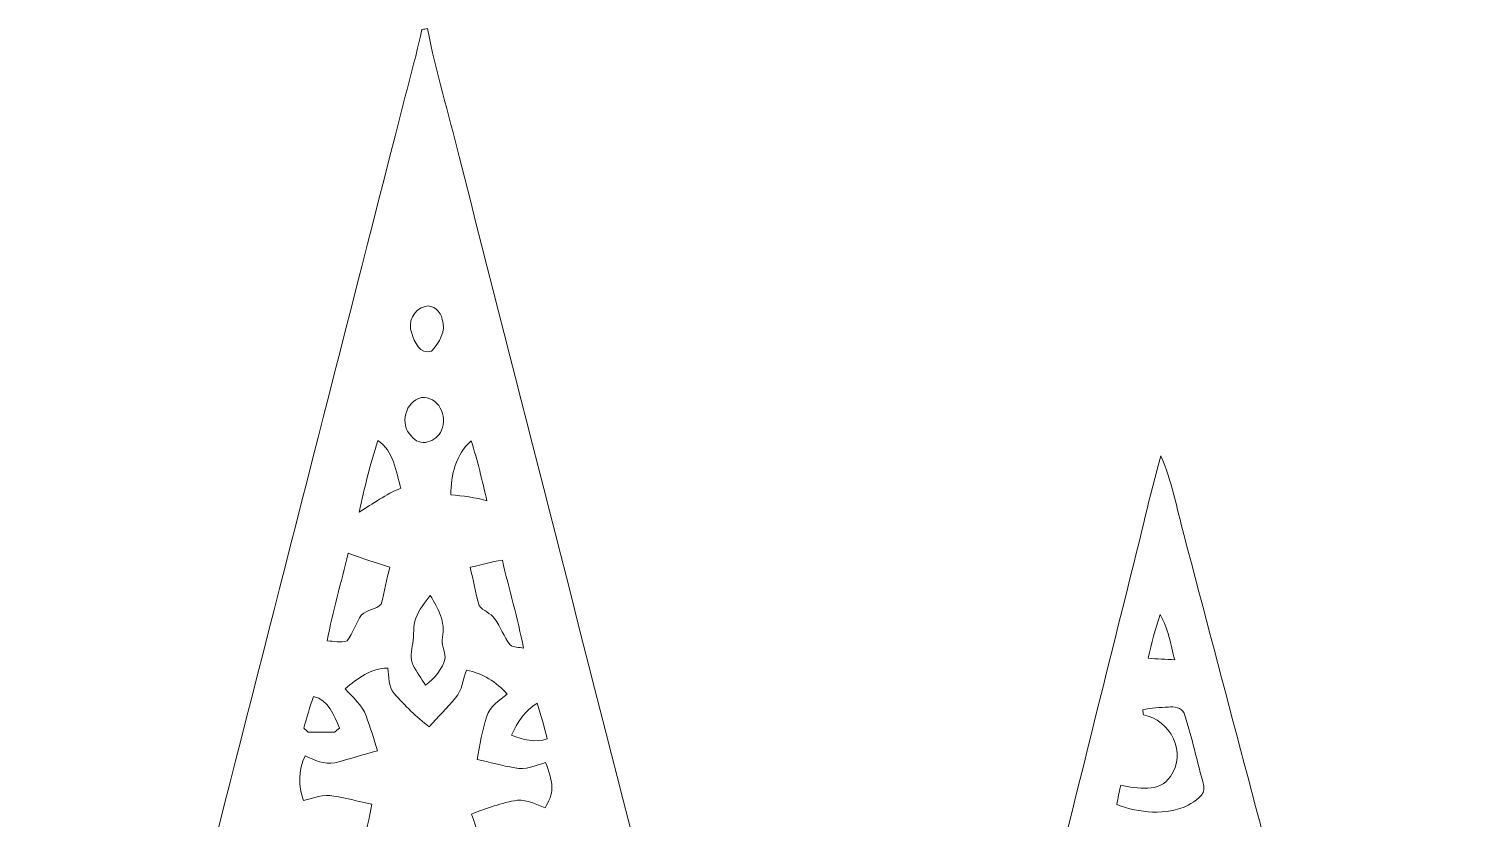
# Model space of a CAD drawing. Header units: centimetres. Extents: x -13.8 to 13.8, y -15.8 to 15.8.
# Drawn here: x -13.82 to 13.82, y 0.51 to 15.81 of the extents above; entities that cross this region are included whole.
import ezdxf

# ---------------------------------------------------------------- set-up
doc = ezdxf.new("R2010")
doc.units = ezdxf.units.CM
doc.header["$MEASUREMENT"] = 0
doc.layers.add('Layer 1', color=7, linetype='Continuous')

msp = doc.modelspace()

# ---------------------------------------------------------------- linework, layer by layer
at = {"layer": 'Layer 1', "color": 251, "lineweight": 9}
for points, knots in [([(-6.20995, 15.78736), (-6.17432, 15.79407), (-6.13833, 15.80042), (-6.10235, 15.80677), (-6.10235, 15.80677), (-5.94289, 14.9728), (-5.69313, 14.15929), (-5.4924, 13.3345), (-5.4924, 13.3345), (-3.16547, 4.19015), (-0.82444, -4.95139), (1.4979, -14.09645), (1.4979, -14.09645), (0.83785, -14.11868), (0.1771, -14.10245), (-0.4826, -14.13561), (-0.4826, -14.13561), (-1.8422, -14.16736), (-3.20287, -14.12609), (-4.56247, -14.15748), (-4.56247, -14.15748), (-4.57835, -14.70252), (-4.56953, -15.24827), (-4.58505, -15.79367), (-4.58505, -15.79367), (-5.63562, -15.81201), (-6.68655, -15.80919), (-7.73747, -15.79684), (-7.73747, -15.79684), (-7.75335, -15.26309), (-7.74947, -14.72898), (-7.7477, -14.19558), (-7.7477, -14.19558), (-7.80697, -14.18676), (-7.86588, -14.17759), (-7.9255, -14.17406), (-7.9255, -14.17406), (-9.89012, -14.17971), (-11.85545, -14.19735), (-13.82007, -14.16771), (-13.82007, -14.16771), (-13.74493, -13.75637), (-13.6331, -13.3528), (-13.53573, -12.94675), (-13.53573, -12.94675), (-11.27231, -4.05393), (-8.99548, 4.83538), (-6.73029, 13.72785), (-6.73029, 13.72785), (-6.56696, 14.41682), (-6.36058, 15.09521), (-6.20995, 15.78736), (-6.20995, 15.78736), (-6.20995, 15.78736), (-6.20995, 15.78736), (-6.20995, 15.78736)], [0, 0, 0, 0, 0.06666667, 0.06666667, 0.06666667, 0.06666667, 0.13333333, 0.13333333, 0.13333333, 0.13333333, 0.2, 0.2, 0.2, 0.2, 0.26666667, 0.26666667, 0.26666667, 0.26666667, 0.33333333, 0.33333333, 0.33333333, 0.33333333, 0.4, 0.4, 0.4, 0.4, 0.46666667, 0.46666667, 0.46666667, 0.46666667, 0.53333333, 0.53333333, 0.53333333, 0.53333333, 0.6, 0.6, 0.6, 0.6, 0.66666667, 0.66666667, 0.66666667, 0.66666667, 0.73333333, 0.73333333, 0.73333333, 0.73333333, 0.8, 0.8, 0.8, 0.8, 0.86666667, 0.86666667, 0.86666667, 0.86666667, 1, 1, 1, 1]), ([(-6.14997, 10.43255), (-6.37046, 10.38845), (-6.49428, 10.11575), (-6.40821, 9.91325), (-6.40821, 9.91325), (-6.35847, 9.75098), (-6.24522, 9.49203), (-6.02862, 9.5633), (-6.02862, 9.5633), (-5.87516, 9.72241), (-5.73863, 9.957), (-5.81801, 10.18384), (-5.81801, 10.18384), (-5.85047, 10.32883), (-5.99087, 10.47347), (-6.14997, 10.43255), (-6.14997, 10.43255), (-6.14997, 10.43255), (-6.14997, 10.43255), (-6.14997, 10.43255)], [0, 0, 0, 0, 0.16666667, 0.16666667, 0.16666667, 0.16666667, 0.33333333, 0.33333333, 0.33333333, 0.33333333, 0.5, 0.5, 0.5, 0.5, 0.66666667, 0.66666667, 0.66666667, 0.66666667, 1, 1, 1, 1]), ([(-6.22053, 8.66653), (-6.53027, 8.59669), (-6.65268, 8.14479), (-6.41738, 7.92818), (-6.41738, 7.92818), (-6.2618, 7.69923), (-5.92525, 7.80118), (-5.83424, 8.03613), (-5.83424, 8.03613), (-5.69736, 8.29965), (-5.90232, 8.70675), (-6.22053, 8.66653), (-6.22053, 8.66653), (-6.22053, 8.66653), (-6.22053, 8.66653), (-6.22053, 8.66653)], [0, 0, 0, 0, 0.2, 0.2, 0.2, 0.2, 0.4, 0.4, 0.4, 0.4, 0.6, 0.6, 0.6, 0.6, 1, 1, 1, 1]), ([(-7.06684, 7.83575), (-7.20619, 7.38067), (-7.32896, 6.91924), (-7.42244, 6.4518), (-7.42244, 6.4518), (-7.15857, 6.61373), (-6.90845, 6.79823), (-6.61882, 6.9143), (-6.61882, 6.9143), (-6.71371, 7.24167), (-6.75252, 7.63502), (-7.06684, 7.83575), (-7.06684, 7.83575), (-7.06684, 7.83575), (-7.06684, 7.83575), (-7.06684, 7.83575)], [0, 0, 0, 0, 0.2, 0.2, 0.2, 0.2, 0.4, 0.4, 0.4, 0.4, 0.6, 0.6, 0.6, 0.6, 1, 1, 1, 1]), ([(-5.65397, 6.7873), (-5.41831, 6.7626), (-5.18019, 6.73861), (-4.95265, 6.66876), (-4.95265, 6.66876), (-5.04613, 7.05752), (-5.13362, 7.44875), (-5.25745, 7.82905), (-5.25745, 7.82905), (-5.55378, 7.57293), (-5.65044, 7.16406), (-5.65397, 6.7873), (-5.65397, 6.7873), (-5.65397, 6.7873), (-5.65397, 6.7873), (-5.65397, 6.7873)], [0, 0, 0, 0, 0.2, 0.2, 0.2, 0.2, 0.4, 0.4, 0.4, 0.4, 0.6, 0.6, 0.6, 0.6, 1, 1, 1, 1]), ([(8.08461, 7.54118), (8.29098, 7.05223), (8.39258, 6.52765), (8.52876, 6.01683), (8.52876, 6.01683), (10.08557, 0.10639), (11.64555, -5.80265), (13.202, -11.71309), (13.202, -11.71309), (13.39674, -12.52624), (13.65568, -13.32352), (13.82007, -14.14408), (13.82007, -14.14408), (12.50209, -14.15466), (11.18412, -14.13385), (9.86649, -14.15572), (9.86649, -14.15572), (9.85026, -14.70147), (9.85908, -15.24757), (9.84356, -15.79367), (9.84356, -15.79367), (8.79299, -15.81201), (7.74171, -15.80919), (6.69114, -15.79684), (6.69114, -15.79684), (6.67526, -15.25533), (6.6802, -14.71346), (6.67808, -14.17195), (6.67808, -14.17195), (5.35023, -14.10774), (4.02026, -14.1783), (2.6917, -14.13173), (2.6917, -14.13173), (4.28413, -7.69071), (5.89033, -1.25321), (7.49124, 5.18569), (7.49124, 5.18569), (7.69303, 5.96991), (7.86165, 6.7626), (8.08461, 7.54118), (8.08461, 7.54118), (8.08461, 7.54118), (8.08461, 7.54118), (8.08461, 7.54118)], [0, 0, 0, 0, 0.08333333, 0.08333333, 0.08333333, 0.08333333, 0.16666667, 0.16666667, 0.16666667, 0.16666667, 0.25, 0.25, 0.25, 0.25, 0.33333333, 0.33333333, 0.33333333, 0.33333333, 0.41666667, 0.41666667, 0.41666667, 0.41666667, 0.5, 0.5, 0.5, 0.5, 0.58333333, 0.58333333, 0.58333333, 0.58333333, 0.66666667, 0.66666667, 0.66666667, 0.66666667, 0.75, 0.75, 0.75, 0.75, 0.83333333, 0.83333333, 0.83333333, 0.83333333, 1, 1, 1, 1]), ([(-7.63693, 5.65629), (-7.76993, 5.09008), (-7.94032, 4.53234), (-8.04368, 3.95978), (-8.04368, 3.95978), (-7.91563, 3.95273), (-7.78228, 3.92168), (-7.65739, 3.9619), (-7.65739, 3.9619), (-7.54486, 4.11712), (-7.48841, 4.30621), (-7.37764, 4.46319), (-7.37764, 4.46319), (-7.27181, 4.56762), (-7.0933, 4.55951), (-6.99629, 4.67204), (-6.99629, 4.67204), (-6.93349, 4.90875), (-6.89433, 5.15147), (-6.83119, 5.38818), (-6.83119, 5.38818), (-7.10388, 5.46544), (-7.37129, 5.55822), (-7.63693, 5.65629), (-7.63693, 5.65629), (-7.63693, 5.65629), (-7.63693, 5.65629), (-7.63693, 5.65629)], [0, 0, 0, 0, 0.125, 0.125, 0.125, 0.125, 0.25, 0.25, 0.25, 0.25, 0.375, 0.375, 0.375, 0.375, 0.5, 0.5, 0.5, 0.5, 0.625, 0.625, 0.625, 0.625, 0.75, 0.75, 0.75, 0.75, 1, 1, 1, 1]), ([(-5.28002, 5.38395), (-5.21582, 5.13877), (-5.17313, 4.88865), (-5.10575, 4.64417), (-5.10575, 4.64417), (-5.02638, 4.53834), (-4.88421, 4.50024), (-4.80483, 4.39229), (-4.80483, 4.39229), (-4.68947, 4.23142), (-4.62597, 4.0381), (-4.50603, 3.88041), (-4.50603, 3.88041), (-4.43053, 3.83208), (-4.33352, 3.8349), (-4.24709, 3.82079), (-4.24709, 3.82079), (-4.3568, 4.39476), (-4.52578, 4.95532), (-4.6549, 5.52435), (-4.6549, 5.52435), (-4.86657, 5.49295), (-5.07153, 5.4284), (-5.28002, 5.38395), (-5.28002, 5.38395), (-5.28002, 5.38395), (-5.28002, 5.38395), (-5.28002, 5.38395)], [0, 0, 0, 0, 0.125, 0.125, 0.125, 0.125, 0.25, 0.25, 0.25, 0.25, 0.375, 0.375, 0.375, 0.375, 0.5, 0.5, 0.5, 0.5, 0.625, 0.625, 0.625, 0.625, 0.75, 0.75, 0.75, 0.75, 1, 1, 1, 1]), ([(-6.3313, 4.3997), (-6.39445, 4.24483), (-6.35212, 4.07338), (-6.38739, 3.91251), (-6.38739, 3.91251), (-6.40997, 3.77352), (-6.45442, 3.61653), (-6.38034, 3.48565), (-6.38034, 3.48565), (-6.31155, 3.35265), (-6.22194, 3.23236), (-6.14221, 3.10465), (-6.14221, 3.10465), (-5.96865, 3.24012), (-5.80637, 3.41262), (-5.76121, 3.63558), (-5.76121, 3.63558), (-5.76897, 3.76822), (-5.84517, 3.89522), (-5.81483, 4.02928), (-5.81483, 4.02928), (-5.7464, 4.31715), (-5.90515, 4.59549), (-6.04873, 4.83502), (-6.04873, 4.83502), (-6.15738, 4.70062), (-6.26674, 4.56162), (-6.3313, 4.3997), (-6.3313, 4.3997), (-6.3313, 4.3997), (-6.3313, 4.3997), (-6.3313, 4.3997)], [0, 0, 0, 0, 0.11111111, 0.11111111, 0.11111111, 0.11111111, 0.22222222, 0.22222222, 0.22222222, 0.22222222, 0.33333333, 0.33333333, 0.33333333, 0.33333333, 0.44444444, 0.44444444, 0.44444444, 0.44444444, 0.55555556, 0.55555556, 0.55555556, 0.55555556, 0.66666667, 0.66666667, 0.66666667, 0.66666667, 0.77777778, 0.77777778, 0.77777778, 0.77777778, 1, 1, 1, 1]), ([(8.06909, 4.47236), (7.97737, 4.19438), (7.90293, 3.91075), (7.83555, 3.6257), (7.83555, 3.6257), (8.007, 3.60842), (8.1781, 3.60348), (8.35096, 3.5936), (8.35096, 3.5936), (8.27193, 3.89064), (8.22572, 4.20391), (8.06909, 4.47236), (8.06909, 4.47236), (8.06909, 4.47236), (8.06909, 4.47236), (8.06909, 4.47236)], [0, 0, 0, 0, 0.2, 0.2, 0.2, 0.2, 0.4, 0.4, 0.4, 0.4, 0.6, 0.6, 0.6, 0.6, 1, 1, 1, 1]), ([(-7.69373, 3.03092), (-7.54874, 2.86511), (-7.36882, 2.72047), (-7.29121, 2.50704), (-7.29121, 2.50704), (-7.20725, 2.28656), (-7.1434, 2.05866), (-7.06896, 1.83465), (-7.06896, 1.83465), (-7.34554, 1.76092), (-7.61859, 1.67414), (-7.89446, 1.59864), (-7.89446, 1.59864), (-8.09837, 1.56266), (-8.29204, 1.65262), (-8.47125, 1.73622), (-8.47125, 1.73622), (-8.59613, 1.46035), (-8.61236, 1.15238), (-8.49877, 0.87121), (-8.49877, 0.87121), (-8.30827, 0.9206), (-8.11671, 0.99751), (-7.91527, 0.95835), (-7.91527, 0.95835), (-7.66727, 0.91778), (-7.42491, 0.84934), (-7.17867, 0.7996), (-7.17867, 0.7996), (-7.23194, 0.53008), (-7.28733, 0.26091), (-7.35753, -0.00473), (-7.35753, -0.00473), (-7.41609, -0.21217), (-7.62247, -0.31871), (-7.77769, -0.44782), (-7.77769, -0.44782), (-7.58543, -0.72264), (-7.28839, -0.96993), (-6.92997, -0.91843), (-6.92997, -0.91843), (-6.89116, -0.74945), (-6.87811, -0.56071), (-6.76134, -0.42242), (-6.76134, -0.42242), (-6.59624, -0.22769), (-6.41985, -0.04213), (-6.26322, 0.15966), (-6.26322, 0.15966), (-5.99369, 0.00091), (-5.76298, -0.22134), (-5.56789, -0.4637), (-5.56789, -0.4637), (-5.4416, -0.61328), (-5.45571, -0.81753), (-5.38057, -0.98898), (-5.38057, -0.98898), (-5.06165, -1.0038), (-4.79143, -0.79531), (-4.61892, -0.54413), (-4.61892, -0.54413), (-4.73357, -0.43548), (-4.8581, -0.33388), (-4.94947, -0.20441), (-4.94947, -0.20441), (-5.09199, 0.04959), (-5.1495, 0.33852), (-5.2511, 0.6091), (-5.2511, 0.6091), (-4.96182, 0.72022), (-4.66795, 0.82747), (-4.36033, 0.87792), (-4.36033, 0.87792), (-4.17054, 0.88285), (-3.99803, 0.79572), (-3.82411, 0.73187), (-3.82411, 0.73187), (-3.76237, 0.85534), (-3.68512, 0.98375), (-3.69605, 1.12698), (-3.69605, 1.12698), (-3.69852, 1.29455), (-3.76378, 1.44906), (-3.81882, 1.60393), (-3.81882, 1.60393), (-4.01355, 1.54996), (-4.20828, 1.45365), (-4.41607, 1.50516), (-4.41607, 1.50516), (-4.66231, 1.54326), (-4.9022, 1.61205), (-5.14456, 1.66779), (-5.14456, 1.66779), (-5.09199, 1.94754), (-5.04049, 2.22906), (-4.95582, 2.50105), (-4.95582, 2.50105), (-4.89514, 2.69684), (-4.71099, 2.81079), (-4.56071, 2.93144), (-4.56071, 2.93144), (-4.77167, 3.16215), (-5.03908, 3.33819), (-5.34917, 3.39428), (-5.34917, 3.39428), (-5.41267, 3.2126), (-5.43489, 3.00834), (-5.56013, 2.85524), (-5.56013, 2.85524), (-5.72241, 2.66332), (-5.90162, 2.48694), (-6.06883, 2.29961), (-6.06883, 2.29961), (-6.32107, 2.48306), (-6.5405, 2.70919), (-6.74617, 2.94202), (-6.74617, 2.94202), (-6.86788, 3.07607), (-6.84459, 3.26799), (-6.87282, 3.43485), (-6.87282, 3.43485), (-7.19808, 3.43238), (-7.46054, 3.23447), (-7.69373, 3.03092), (-7.69373, 3.03092), (-7.69373, 3.03092), (-7.69373, 3.03092), (-7.69373, 3.03092)], [0, 0, 0, 0, 0.03030303, 0.03030303, 0.03030303, 0.03030303, 0.06060606, 0.06060606, 0.06060606, 0.06060606, 0.09090909, 0.09090909, 0.09090909, 0.09090909, 0.12121212, 0.12121212, 0.12121212, 0.12121212, 0.15151515, 0.15151515, 0.15151515, 0.15151515, 0.18181818, 0.18181818, 0.18181818, 0.18181818, 0.21212121, 0.21212121, 0.21212121, 0.21212121, 0.24242424, 0.24242424, 0.24242424, 0.24242424, 0.27272727, 0.27272727, 0.27272727, 0.27272727, 0.3030303, 0.3030303, 0.3030303, 0.3030303, 0.33333333, 0.33333333, 0.33333333, 0.33333333, 0.36363636, 0.36363636, 0.36363636, 0.36363636, 0.39393939, 0.39393939, 0.39393939, 0.39393939, 0.42424242, 0.42424242, 0.42424242, 0.42424242, 0.45454545, 0.45454545, 0.45454545, 0.45454545, 0.48484848, 0.48484848, 0.48484848, 0.48484848, 0.51515152, 0.51515152, 0.51515152, 0.51515152, 0.54545455, 0.54545455, 0.54545455, 0.54545455, 0.57575758, 0.57575758, 0.57575758, 0.57575758, 0.60606061, 0.60606061, 0.60606061, 0.60606061, 0.63636364, 0.63636364, 0.63636364, 0.63636364, 0.66666667, 0.66666667, 0.66666667, 0.66666667, 0.6969697, 0.6969697, 0.6969697, 0.6969697, 0.72727273, 0.72727273, 0.72727273, 0.72727273, 0.75757576, 0.75757576, 0.75757576, 0.75757576, 0.78787879, 0.78787879, 0.78787879, 0.78787879, 0.81818182, 0.81818182, 0.81818182, 0.81818182, 0.84848485, 0.84848485, 0.84848485, 0.84848485, 0.87878788, 0.87878788, 0.87878788, 0.87878788, 0.90909091, 0.90909091, 0.90909091, 0.90909091, 0.93939394, 0.93939394, 0.93939394, 0.93939394, 1, 1, 1, 1]), ([(-8.30792, 2.88452), (-8.38023, 2.68273), (-8.43738, 2.47565), (-8.49524, 2.26927), (-8.49524, 2.26927), (-8.46631, 2.24352), (-8.43774, 2.21777), (-8.40916, 2.19201), (-8.40916, 2.19201), (-8.28216, 2.19201), (-8.02781, 2.19166), (-7.90081, 2.19166), (-7.90081, 2.19166), (-7.86977, 2.21918), (-7.83872, 2.24599), (-7.80732, 2.2728), (-7.80732, 2.2728), (-7.90963, 2.51869), (-8.02005, 2.81784), (-8.30792, 2.88452), (-8.30792, 2.88452), (-8.30792, 2.88452), (-8.30792, 2.88452), (-8.30792, 2.88452)], [0, 0, 0, 0, 0.14285714, 0.14285714, 0.14285714, 0.14285714, 0.28571429, 0.28571429, 0.28571429, 0.28571429, 0.42857143, 0.42857143, 0.42857143, 0.42857143, 0.57142857, 0.57142857, 0.57142857, 0.57142857, 0.71428571, 0.71428571, 0.71428571, 0.71428571, 1, 1, 1, 1]), ([(-4.47781, 2.13698), (-4.2612, 2.04349), (-4.01602, 1.9874), (-3.78566, 2.06431), (-3.78566, 2.06431), (-3.84669, 2.29573), (-3.90595, 2.52786), (-3.98251, 2.75469), (-3.98251, 2.75469), (-4.21993, 2.61887), (-4.36598, 2.37863), (-4.47781, 2.13698), (-4.47781, 2.13698), (-4.47781, 2.13698), (-4.47781, 2.13698), (-4.47781, 2.13698)], [0, 0, 0, 0, 0.2, 0.2, 0.2, 0.2, 0.4, 0.4, 0.4, 0.4, 0.6, 0.6, 0.6, 0.6, 1, 1, 1, 1]), ([(7.7336, 2.62805), (7.73677, 2.60265), (7.74312, 2.55185), (7.74594, 2.52645), (7.74594, 2.52645), (8.26276, 2.44707), (8.59931, 1.77715), (8.26947, 1.33864), (8.26947, 1.33864), (8.05427, 1.01268), (7.63235, 1.10863), (7.30603, 1.16578), (7.30603, 1.16578), (7.27922, 1.04196), (7.25347, 0.91884), (7.23159, 0.7936), (7.23159, 0.7936), (7.67433, 0.62886), (8.17527, 0.57241), (8.61448, 0.7802), (8.61448, 0.7802), (8.74219, 0.86839), (8.94786, 0.96188), (8.91646, 1.15026), (8.91646, 1.15026), (8.7884, 1.62051), (8.68398, 2.09853), (8.53334, 2.56243), (8.53334, 2.56243), (8.4829, 2.67003), (8.33508, 2.69402), (8.23172, 2.67638), (8.23172, 2.67638), (8.0638, 2.67391), (7.89764, 2.65944), (7.7336, 2.62805), (7.7336, 2.62805), (7.7336, 2.62805), (7.7336, 2.62805), (7.7336, 2.62805)], [0, 0, 0, 0, 0.09090909, 0.09090909, 0.09090909, 0.09090909, 0.18181818, 0.18181818, 0.18181818, 0.18181818, 0.27272727, 0.27272727, 0.27272727, 0.27272727, 0.36363636, 0.36363636, 0.36363636, 0.36363636, 0.45454545, 0.45454545, 0.45454545, 0.45454545, 0.54545455, 0.54545455, 0.54545455, 0.54545455, 0.63636364, 0.63636364, 0.63636364, 0.63636364, 0.72727273, 0.72727273, 0.72727273, 0.72727273, 0.81818182, 0.81818182, 0.81818182, 0.81818182, 1, 1, 1, 1])]:
    msp.add_open_spline(points, degree=3, knots=knots, dxfattribs=at)

doc.saveas('drawing.dxf')
